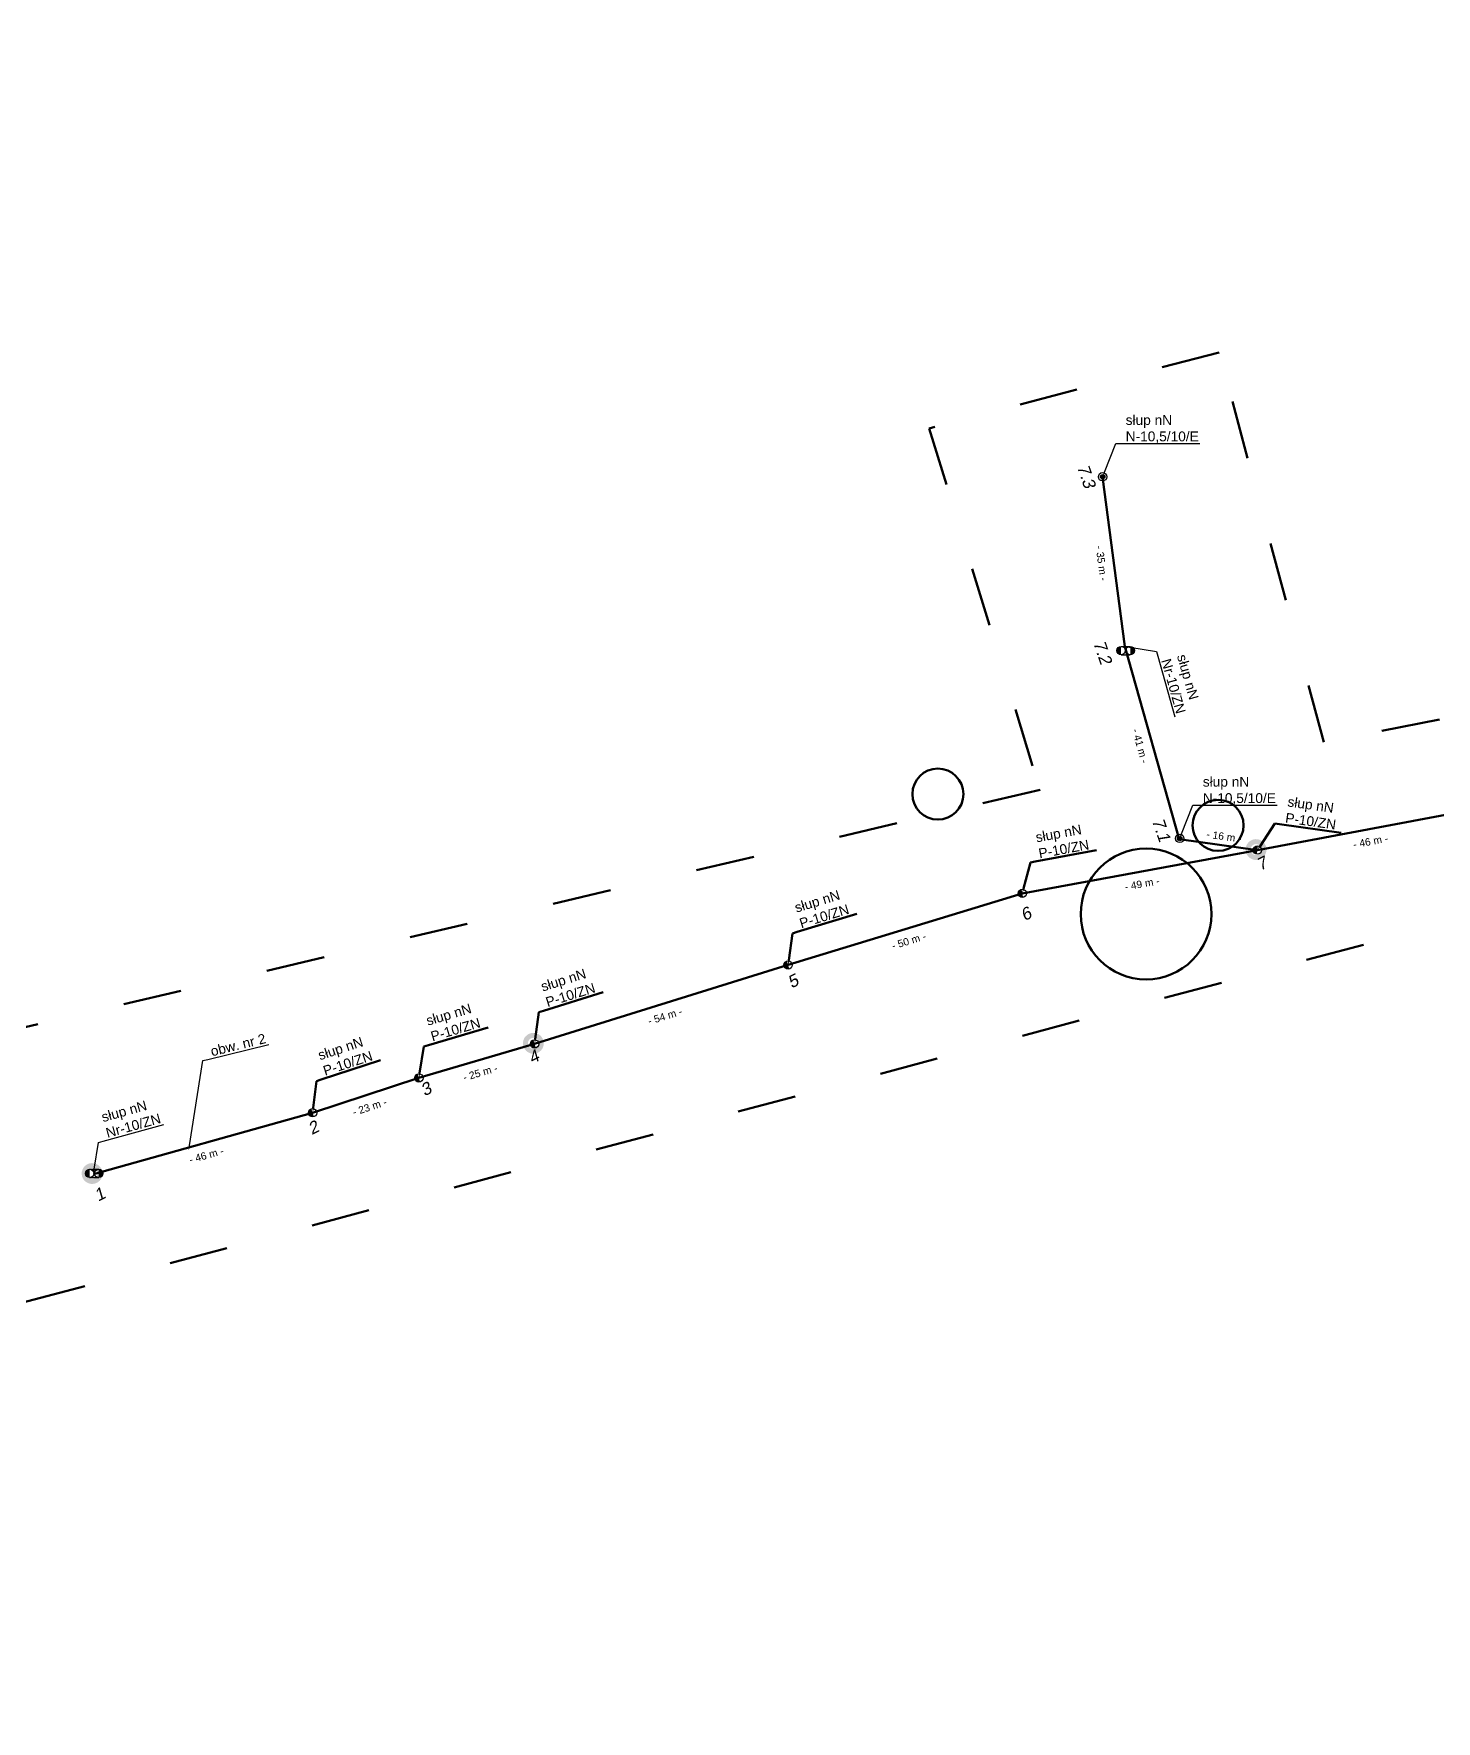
# Model space of a CAD drawing. Header units: metres. Extents: x 7547313 to 7555771, y 5771206 to 5789306.
# Drawn here: x 7551323.1 to 7551609.3, y 5784472.4 to 5784816.7 of the extents above; entities that cross this region are included whole.
import ezdxf
from ezdxf import colors
from ezdxf.entities.mleader import LeaderData, LeaderLine
from ezdxf.math import Vec2, Vec3

# ---------------------------------------------------------------- set-up
doc = ezdxf.new("R2010")
doc.units = ezdxf.units.M
doc.linetypes.add('GCAD_ISO03W100', pattern=[30, 12, -18])
for name, color, linetype, lineweight in [('!TELE', 30, 'SCARPLINE1A', 50), ('!trafo_05-0355', 6, 'GCAD_ISO03W100', 50), ('_numery', 7, 'Continuous', 40), ('_PRZEWIESZENIA', 6, 'Continuous', 50)]:
    doc.layers.add(name, color=color, linetype=linetype, lineweight=lineweight)
for name, color, linetype in [('!wymiary', 7, 'Continuous'), ('_MM mufy', 3, 'Continuous'), ('_MM opisy', 7, 'Continuous'), ('_MM slupy', 5, 'Continuous')]:
    doc.layers.add(name, color=color, linetype=linetype)
doc.styles.get("Standard").update_dxf_attribs({"font": 'arial.ttf'})
doc.linetypes.add('SCARPLINE1A', pattern='A,2,[150,AAA.SHX,S=1,R=0,X=0,Y=0],1e-11', length=2)
doc.dimstyles.new('opis linie', dxfattribs={"dimtxt": 1.5, "dimasz": 0.18, "dimexe": 0.18, "dimexo": 0.0625, "dimgap": 2.5, "dimtad": 4, "dimdec": 0, "dimzin": 0, "dimdsep": 46, "dimtxsty": 'Standard', "dimcen": 0.09, "dimse1": 1, "dimse2": 1, "dimsd1": 1, "dimsd2": 1, "dimclrt": 256, "dimadec": 0, "dimazin": 0, "dimtfac": 1, "dimtdec": 0, "dimtofl": 0, "dimtmove": 0, "dimatfit": 3, "dimfxl": 1, "dimtfill": 1, "dimtolj": 1, "dimtzin": 0, "dimarcsym": 0})

# ---------------------------------------------------------------- blocks, each defined once
blk = doc.blocks.new('*D154')
at = {"layer": 'Defpoints', "color": 0}
for p in [(7551557.54, 5784657.43), (7551556.83, 5784652.4), (7551572.78, 5784650.15)]:
    blk.add_point(p, dxfattribs=at)
at = {"layer": '!wymiary', "insert": (7551565.98, 5784652.93), "char_height": 1.5, "attachment_point": 5, "rotation": 351.9403, "bg_fill": 3, "box_fill_scale": 1.1, "bg_fill_color": 9, "bg_fill_true_color": 13158600, "bg_fill_transparency": 0}
blk.add_mtext('\\A1;- 16 m -', dxfattribs=at)
blk = doc.blocks.new('*D155')
at = {"layer": 'Defpoints', "color": 0}
for p in [(7551545.77, 5784691.73), (7551546.49, 5784691.93), (7551556.83, 5784652.4)]:
    blk.add_point(p, dxfattribs=at)
at = {"layer": '!wymiary', "insert": (7551548.89, 5784671.39), "char_height": 1.5, "attachment_point": 5, "rotation": 285.7092, "bg_fill": 3, "box_fill_scale": 1.1, "bg_fill_color": 9, "bg_fill_true_color": 13158600, "bg_fill_transparency": 0}
blk.add_mtext('\\A1;- 41 m -', dxfattribs=at)
blk = doc.blocks.new('*D156')
at = {"layer": 'Defpoints', "color": 0}
for p in [(7551541.2, 5784726.3), (7551541.95, 5784726.4), (7551545.77, 5784691.73)]:
    blk.add_point(p, dxfattribs=at)
at = {"layer": '!wymiary', "insert": (7551540.99, 5784708.68), "char_height": 1.5, "attachment_point": 5, "rotation": 277.5316, "bg_fill": 3, "box_fill_scale": 1.1, "bg_fill_color": 9, "bg_fill_true_color": 13158600, "bg_fill_transparency": 0}
blk.add_mtext('\\A1;- 35 m -', dxfattribs=at)
blk = doc.blocks.new('*D164')
at = {"layer": 'Defpoints', "color": 0}
for p in [(7551618.06, 5784658.63), (7551572.64, 5784650.88), (7551572.78, 5784650.15)]:
    blk.add_point(p, dxfattribs=at)
at = {"layer": '!wymiary', "insert": (7551595.88, 5784651.92), "char_height": 1.5, "attachment_point": 5, "rotation": 10.6121, "bg_fill": 3, "box_fill_scale": 1.1, "bg_fill_color": 9, "bg_fill_true_color": 13158600, "bg_fill_transparency": 0}
blk.add_mtext('\\A1;- 46 m -', dxfattribs=at)
blk = doc.blocks.new('*D165')
at = {"layer": 'Defpoints', "color": 0}
for p in [(7551572.78, 5784650.15), (7551524.69, 5784642.07), (7551524.83, 5784641.33)]:
    blk.add_point(p, dxfattribs=at)
at = {"layer": '!wymiary', "insert": (7551549.26, 5784643.26), "char_height": 1.5, "attachment_point": 5, "rotation": 10.4182, "bg_fill": 3, "box_fill_scale": 1.1, "bg_fill_color": 9, "bg_fill_true_color": 13158600, "bg_fill_transparency": 0}
blk.add_mtext('\\A1;- 49 m -', dxfattribs=at)
blk = doc.blocks.new('*D166')
at = {"layer": 'Defpoints', "color": 0}
for p in [(7551524.83, 5784641.33), (7551476.83, 5784627.43), (7551477.05, 5784626.71)]:
    blk.add_point(p, dxfattribs=at)
at = {"layer": '!wymiary', "insert": (7551501.68, 5784631.61), "char_height": 1.5, "attachment_point": 5, "rotation": 17.0159, "bg_fill": 3, "box_fill_scale": 1.1, "bg_fill_color": 9, "bg_fill_true_color": 13158600, "bg_fill_transparency": 0}
blk.add_mtext('\\A1;- 50 m -', dxfattribs=at)
blk = doc.blocks.new('*D167')
at = {"layer": 'Defpoints', "color": 0}
for p in [(7551477.05, 5784626.71), (7551425.11, 5784611.33), (7551425.33, 5784610.61)]:
    blk.add_point(p, dxfattribs=at)
at = {"layer": '!wymiary', "insert": (7551451.94, 5784616.26), "char_height": 1.5, "attachment_point": 5, "rotation": 17.2912, "bg_fill": 3, "box_fill_scale": 1.1, "bg_fill_color": 9, "bg_fill_true_color": 13158600, "bg_fill_transparency": 0}
blk.add_mtext('\\A1;- 54 m -', dxfattribs=at)
blk = doc.blocks.new('*D168')
at = {"layer": 'Defpoints', "color": 0}
for p in [(7551425.33, 5784610.61), (7551401.52, 5784604.38), (7551401.73, 5784603.66)]:
    blk.add_point(p, dxfattribs=at)
at = {"layer": '!wymiary', "insert": (7551414.24, 5784604.72), "char_height": 1.5, "attachment_point": 5, "rotation": 16.4037, "bg_fill": 3, "box_fill_scale": 1.1, "bg_fill_color": 9, "bg_fill_true_color": 13158600, "bg_fill_transparency": 0}
blk.add_mtext('\\A1;- 25 m -', dxfattribs=at)
blk = doc.blocks.new('*D169')
at = {"layer": 'Defpoints', "color": 0}
for p in [(7551401.73, 5784603.66), (7551379.81, 5784597.27), (7551380.05, 5784596.56)]:
    blk.add_point(p, dxfattribs=at)
at = {"layer": '!wymiary', "insert": (7551391.67, 5784597.72), "char_height": 1.5, "attachment_point": 5, "rotation": 18.1419, "bg_fill": 3, "box_fill_scale": 1.1, "bg_fill_color": 9, "bg_fill_true_color": 13158600, "bg_fill_transparency": 0}
blk.add_mtext('\\A1;- 23 m -', dxfattribs=at)
blk = doc.blocks.new('*D170')
at = {"layer": 'Defpoints', "color": 0}
for p in [(7551380.05, 5784596.56), (7551335.12, 5784584.76), (7551335.32, 5784584.04)]:
    blk.add_point(p, dxfattribs=at)
at = {"layer": '!wymiary', "insert": (7551358.36, 5784587.87), "char_height": 1.5, "attachment_point": 5, "rotation": 15.6324, "bg_fill": 3, "box_fill_scale": 1.1, "bg_fill_color": 9, "bg_fill_true_color": 13158600, "bg_fill_transparency": 0}
blk.add_mtext('\\A1;- 46 m -', dxfattribs=at)
blk = doc.blocks.new('ZN')
at = {"layer": '_MM slupy', "transparency": 33554687}
h = blk.add_hatch(color=256, dxfattribs=at)
h.dxf.hatch_style = 1
h.paths.add_polyline_path([(0, -0.86), (0, 0.86, 1)])
at = {"layer": '_MM slupy'}
blk.add_circle((0, 0), 0.857, dxfattribs=at)
blk = doc.blocks.new('R')
at = {"layer": '_MM slupy', "transparency": 33554687}
h = blk.add_hatch(color=256, dxfattribs=at)
h.dxf.hatch_style = 1
h.paths.add_polyline_path([(-0.93, -0.86), (-0.93, 0.86, 1)])
h = blk.add_hatch(color=256, dxfattribs=at)
h.dxf.hatch_style = 1
h.paths.add_polyline_path([(0.93, 0.86), (0.93, -0.86, 1)])
at = {"layer": '_MM slupy'}
for points in [[(-0.93, 0.86), (0.93, 0.86)], [(-0.93, -0.86), (0.93, -0.86)]]:
    blk.add_lwpolyline(points, dxfattribs=at)
for centre in [(-0.93, 0), (0.93, 0)]:
    blk.add_circle(centre, 0.857, dxfattribs=at)
blk = doc.blocks.new('E')
at = {"layer": '_MM slupy'}
h = blk.add_hatch(color=256, dxfattribs=at)
h.dxf.hatch_style = 1
h.paths.add_polyline_path([(0.27, 0.37, 1), (-0.27, -0.37, 1)])
for radius in [0.857, 0.457]:
    blk.add_circle((0, 0), radius, dxfattribs=at)
blk = doc.blocks.new('mufa')
at = {"layer": '_MM mufy'}
h = blk.add_hatch(color=256, dxfattribs=at)
h.dxf.hatch_style = 1
h.paths.add_polyline_path([(2.15, 0.12, 1), (-2.1, -0.05, 1)])
h.paths.add_polyline_path([(-1.1, -0.01, -1), (1.15, 0.08, -1)], flags=16)
h.paths.add_polyline_path([(-0.83, 0, -1), (0.88, 0.07, -1)], flags=0)
blk = doc.blocks.new('q')
at = {"layer": '_MM slupy'}
blk.add_blockref('ZN', (0, 0), dxfattribs=at)
at = {"layer": '_MM opisy'}
ml = blk.add_multileader_mtext('Standard', dxfattribs=at)
ml.set_content('\\pxql;słup nN\\PP-10/ZN', color=256)
ml.set_leader_properties()
ml.build(insert=Vec2(0, 0))
ml.multileader.update_dxf_attribs({"has_text_frame": 1, "text_left_attachment_type": 5, "text_right_attachment_type": 5, "dogleg_length": 1, "arrow_head_size": 1})
ctx = ml.context
ctx.base_point, ctx.char_height, ctx.arrow_head_size, ctx.landing_gap_size, ctx.plane_origin = Vec3(3.75, 5.9), 2, 1, 1, Vec3(1.72, -1.42)
ctx.left_attachment, ctx.right_attachment = 5, 5
notes = []
notes.append((ctx, [(0, (1, 1, 0), (2.75, 5.9), (1, 0), 1, [(0, [(0, 0), (2.75, 5.9)], 0, [])])]))
ctx.mtext.insert, ctx.mtext.flow_direction = Vec3(4.75, 11.7), 5
ctx.mtext.has_bg_fill, ctx.mtext.bg_color, ctx.mtext.bg_scale_factor, ctx.mtext.bg_transparency, ctx.mtext.use_window_bg_color = 1, -1023410175, 1, 0, 1
for ctx, leaders in notes:
    for number, flags, end, landing, length, lines in leaders:
        leader = LeaderData()
        leader.index, (leader.has_last_leader_line, leader.has_dogleg_vector, leader.attachment_direction) = number, flags
        leader.last_leader_point, leader.dogleg_vector, leader.dogleg_length = Vec3(end), Vec3(landing), length
        for number, points, colour, breaks in lines:
            line = LeaderLine()
            line.index, line.vertices, line.color, line.breaks = number, Vec3.list(points), colors.encode_raw_color(colour), breaks
            leader.lines.append(line)
        ctx.leaders.append(leader)

msp = doc.modelspace()

# ---------------------------------------------------------------- linework, layer by layer
at = {"layer": '!TELE'}
for points in [[(7551335.32, 5784584.04), (7551380.05, 5784596.56), (7551401.73, 5784603.66), (7551425.33, 5784610.61), (7551477.05, 5784626.71), (7551524.83, 5784641.33), (7551572.78, 5784650.15), (7551618.06, 5784658.63), (7551674.69, 5784668.87), (7551719.52, 5784677.23), (7551771.78, 5784686.51), (7551810.64, 5784689.01), (7551862.85, 5784691.98), (7551867, 5784737.56), (7551871.42, 5784785.01)], [(7551541.2, 5784726.3), (7551545.77, 5784691.73), (7551556.83, 5784652.4), (7551572.78, 5784650.15)]]:
    msp.add_lwpolyline(points, dxfattribs=at)
at = {"layer": '_PRZEWIESZENIA', "color": 3}
msp.add_circle((7551507.6, 5784661.58), 5.2, dxfattribs=at)

# ---------------------------------------------------------------- next in the draw order: dimensions: what is measured, and where the dimension line sits
at = {"layer": '!wymiary'}
dim = msp.add_linear_dim(base=(7551557.54, 5784657.43), p1=(7551572.78, 5784650.15), p2=(7551556.83, 5784652.4), angle=171.9403, dimstyle='opis linie', override={"dimpost": '- <> m -'}, dxfattribs=at)
dim.commit()
dim.dimension.update_dxf_attribs({"geometry": '*D154', "text_midpoint": (7551566.44, 5784656.17), "dimtype": 161})

# ---------------------------------------------------------------- next in the draw order: dimensions: what is measured, and where the dimension line sits
for p1, p2, picture, middle in [((7551556.83, 5784652.4), (7551545.77, 5784691.73), '*D155', (7551548.89, 5784671.39)), ((7551618.06, 5784658.63), (7551572.78, 5784650.15), '*D164', (7551595.88, 5784651.92))]:
    dim = msp.add_aligned_dim(p1=p1, p2=p2, distance=-0.75, dimstyle='opis linie', override={"dimpost": '- <> m -'}, dxfattribs=at)
    dim.commit()
    dim.dimension.update_dxf_attribs({"geometry": picture, "text_midpoint": middle})

# ---------------------------------------------------------------- next in the draw order: dimensions: what is measured, and where the dimension line sits
for p1, p2, picture, middle in [((7551545.77, 5784691.73), (7551541.2, 5784726.3), '*D156', (7551540.99, 5784708.68)), ((7551572.78, 5784650.15), (7551524.83, 5784641.33), '*D165', (7551549.26, 5784643.26))]:
    dim = msp.add_aligned_dim(p1=p1, p2=p2, distance=-0.75, dimstyle='opis linie', override={"dimpost": '- <> m -'}, dxfattribs=at)
    dim.commit()
    dim.dimension.update_dxf_attribs({"geometry": picture, "text_midpoint": middle})

# ---------------------------------------------------------------- next in the draw order: block references
at = {"layer": '!TELE', "rotation": 351.940334994679}
msp.add_blockref('q', (7551572.78, 5784650.15), dxfattribs=at)

# ---------------------------------------------------------------- next in the draw order: texts
at = {"layer": '_numery', "oblique": 10}
for s, p in [('7.2', (7551539.27, 5784692.42)), ('7.1', (7551551.25, 5784656.18))]:
    msp.add_text(s, height=2.5, rotation=288.9092, dxfattribs=at).set_placement(p)

# ---------------------------------------------------------------- next in the draw order: dimensions: what is measured, and where the dimension line sits
at = {"layer": '!wymiary'}
dim = msp.add_aligned_dim(p1=(7551524.83, 5784641.33), p2=(7551477.05, 5784626.71), distance=-0.75, dimstyle='opis linie', override={"dimpost": '- <> m -'}, dxfattribs=at)
dim.commit()
dim.dimension.update_dxf_attribs({"geometry": '*D166', "text_midpoint": (7551501.68, 5784631.61)})

# ---------------------------------------------------------------- next in the draw order: leaders
at = {"layer": '_MM opisy'}
ml = msp.add_multileader_mtext('Standard', dxfattribs=at)
ml.set_content('\\pxql;słup nN\\PN-10,5/10/E', color=256)
ml.set_leader_properties()
ml.build(insert=Vec2(0, 0))
ml.multileader.update_dxf_attribs({"has_text_frame": 1, "text_left_attachment_type": 5, "text_right_attachment_type": 5, "dogleg_length": 1, "arrow_head_size": 1})
ctx = ml.context
ctx.base_point, ctx.char_height, ctx.arrow_head_size, ctx.landing_gap_size, ctx.plane_origin = Vec3(7551544.92, 5784733.14), 2, 1, 1, Vec3(7551542.92, 5784724.92)
ctx.left_attachment, ctx.right_attachment = 5, 5
notes = []
notes.append((ctx, [(0, (1, 1, 0), (7551543.92, 5784733.14), (1, 0), 1, [(0, [(7551541.21, 5784726.34)], 0, [])])]))
ctx.mtext.insert, ctx.mtext.flow_direction = Vec3(7551545.92, 5784738.91), 5
ctx.mtext.has_bg_fill, ctx.mtext.bg_color, ctx.mtext.bg_scale_factor, ctx.mtext.bg_transparency, ctx.mtext.use_window_bg_color = 1, -1023410175, 1, 0, 1
ml = msp.add_multileader_mtext('Standard', dxfattribs=at)
ml.set_content('\\pxql;słup nN\\PNr-10/ZN', color=256)
ml.set_leader_properties()
ml.build(insert=Vec2(0, 0))
ml.multileader.update_dxf_attribs({"has_text_frame": 1, "text_left_attachment_type": 5, "text_right_attachment_type": 5, "dogleg_length": 1, "arrow_head_size": 1})
ctx = ml.context
ctx.base_point, ctx.char_height, ctx.arrow_head_size, ctx.landing_gap_size, ctx.plane_origin, ctx.plane_x_axis, ctx.plane_y_axis = Vec3(7551552.47, 5784689.71), 2, 1, 1, Vec3(7551544.87, 5784689.69), Vec3(0.270755, -0.962648), Vec3(0.962648, 0.270755)
ctx.left_attachment, ctx.right_attachment = 5, 5
notes.append((ctx, [(0, (1, 1, 0), (7551552.2, 5784690.67), (0.270755, -0.962648), 1, [(0, [(7551545.77, 5784691.73), (7551552.2, 5784690.67)], 0, [])])]))
ctx.mtext.insert, ctx.mtext.text_direction, ctx.mtext.flow_direction = Vec3(7551558.29, 5784690.31), Vec3(0.270755, -0.962648), 5
ctx.mtext.has_bg_fill, ctx.mtext.bg_color, ctx.mtext.bg_scale_factor, ctx.mtext.bg_transparency, ctx.mtext.use_window_bg_color = 1, -1023410175, 1, 0, 1
for ctx, leaders in notes:
    for number, flags, end, landing, length, lines in leaders:
        leader = LeaderData()
        leader.index, (leader.has_last_leader_line, leader.has_dogleg_vector, leader.attachment_direction) = number, flags
        leader.last_leader_point, leader.dogleg_vector, leader.dogleg_length = Vec3(end), Vec3(landing), length
        for number, points, colour, breaks in lines:
            line = LeaderLine()
            line.index, line.vertices, line.color, line.breaks = number, Vec3.list(points), colors.encode_raw_color(colour), breaks
            leader.lines.append(line)
        ctx.leaders.append(leader)

# ---------------------------------------------------------------- next in the draw order: block references
at = {"layer": '!TELE', "rotation": 10.41816156009412}
msp.add_blockref('q', (7551524.83, 5784641.33), dxfattribs=at)
for name, p in [('E', (7551541.21, 5784726.34)), ('R', (7551545.91, 5784690.86))]:
    msp.add_blockref(name, p)

# ---------------------------------------------------------------- next in the draw order: texts
at = {"layer": '_numery', "oblique": 10}
for s, rotation, p in [('7.3', 288.9092, (7551535.96, 5784728.36)), ('7', 26.3, (7551573.37, 5784645.88))]:
    msp.add_text(s, height=2.5, rotation=rotation, dxfattribs=at).set_placement(p)

# ---------------------------------------------------------------- next in the draw order: dimensions: what is measured, and where the dimension line sits
at = {"layer": '!wymiary'}
dim = msp.add_aligned_dim(p1=(7551477.05, 5784626.71), p2=(7551425.33, 5784610.61), distance=-0.75, dimstyle='opis linie', override={"dimpost": '- <> m -'}, dxfattribs=at)
dim.commit()
dim.dimension.update_dxf_attribs({"geometry": '*D167', "text_midpoint": (7551451.94, 5784616.26)})

# ---------------------------------------------------------------- next in the draw order: leaders
at = {"layer": '_MM opisy'}
ml = msp.add_multileader_mtext('Standard', dxfattribs=at)
ml.set_content('\\pxql;słup nN\\PN-10,5/10/E', color=256)
ml.set_leader_properties()
ml.build(insert=Vec2(0, 0))
ml.multileader.update_dxf_attribs({"has_text_frame": 1, "text_left_attachment_type": 5, "text_right_attachment_type": 5, "dogleg_length": 1, "arrow_head_size": 1})
ctx = ml.context
ctx.base_point, ctx.char_height, ctx.arrow_head_size, ctx.landing_gap_size, ctx.plane_origin = Vec3(7551560.65, 5784659.34), 2, 1, 1, Vec3(7551558.65, 5784651.11)
ctx.left_attachment, ctx.right_attachment = 5, 5
notes = []
notes.append((ctx, [(0, (1, 1, 0), (7551559.65, 5784659.34), (1, 0), 1, [(0, [(7551556.94, 5784652.53)], 0, [])])]))
ctx.mtext.insert, ctx.mtext.flow_direction = Vec3(7551561.65, 5784665.1), 5
ctx.mtext.has_bg_fill, ctx.mtext.bg_color, ctx.mtext.bg_scale_factor, ctx.mtext.bg_transparency, ctx.mtext.use_window_bg_color = 1, -1023410175, 1, 0, 1
for ctx, leaders in notes:
    for number, flags, end, landing, length, lines in leaders:
        leader = LeaderData()
        leader.index, (leader.has_last_leader_line, leader.has_dogleg_vector, leader.attachment_direction) = number, flags
        leader.last_leader_point, leader.dogleg_vector, leader.dogleg_length = Vec3(end), Vec3(landing), length
        for number, points, colour, breaks in lines:
            line = LeaderLine()
            line.index, line.vertices, line.color, line.breaks = number, Vec3.list(points), colors.encode_raw_color(colour), breaks
            leader.lines.append(line)
        ctx.leaders.append(leader)

# ---------------------------------------------------------------- next in the draw order: linework, layer by layer
at = {"layer": '_PRZEWIESZENIA', "color": 3}
for centre, radius in [((7551564.78, 5784655.2), 5.2), ((7551550.08, 5784637.11), 13.34)]:
    msp.add_circle(centre, radius, dxfattribs=at)

# ---------------------------------------------------------------- next in the draw order: block references
at = {"layer": '!TELE', "rotation": 17.01589361653248}
msp.add_blockref('q', (7551477.05, 5784626.71), dxfattribs=at)
msp.add_blockref('E', (7551556.94, 5784652.53))
at = {"color": 5, "lineweight": 70}
msp.add_blockref('mufa', (7551572.49, 5784650.23), dxfattribs=at)

# ---------------------------------------------------------------- next in the draw order: texts
at = {"layer": '_numery', "oblique": 10}
msp.add_text('6', height=2.5, rotation=26.3, dxfattribs=at).set_placement((7551525.25, 5784635.61))

# ---------------------------------------------------------------- next in the draw order: dimensions: what is measured, and where the dimension line sits
at = {"layer": '!wymiary'}
dim = msp.add_aligned_dim(p1=(7551425.33, 5784610.61), p2=(7551401.73, 5784603.66), distance=-0.75, dimstyle='opis linie', override={"dimpost": '- <> m -'}, dxfattribs=at)
dim.commit()
dim.dimension.update_dxf_attribs({"geometry": '*D168', "text_midpoint": (7551414.24, 5784604.72)})

# ---------------------------------------------------------------- next in the draw order: block references
at = {"layer": '!TELE', "rotation": 17.29117259562618}
msp.add_blockref('q', (7551425.33, 5784610.61), dxfattribs=at)

# ---------------------------------------------------------------- next in the draw order: texts
at = {"layer": '_numery', "oblique": 10}
msp.add_text('5', height=2.5, rotation=26.3, dxfattribs=at).set_placement((7551477.72, 5784621.89))

# ---------------------------------------------------------------- next in the draw order: dimensions: what is measured, and where the dimension line sits
at = {"layer": '!wymiary'}
dim = msp.add_aligned_dim(p1=(7551401.73, 5784603.66), p2=(7551380.05, 5784596.56), distance=-0.75, dimstyle='opis linie', override={"dimpost": '- <> m -'}, dxfattribs=at)
dim.commit()
dim.dimension.update_dxf_attribs({"geometry": '*D169', "text_midpoint": (7551391.67, 5784597.72)})

# ---------------------------------------------------------------- next in the draw order: block references
at = {"color": 5, "lineweight": 70}
msp.add_blockref('mufa', (7551425.05, 5784610.69), dxfattribs=at)

# ---------------------------------------------------------------- next in the draw order: texts
at = {"layer": '_numery', "oblique": 10}
msp.add_text('4', height=2.5, rotation=26.3, dxfattribs=at).set_placement((7551424.81, 5784606.44))

# ---------------------------------------------------------------- next in the draw order: dimensions: what is measured, and where the dimension line sits
at = {"layer": '!wymiary'}
dim = msp.add_aligned_dim(p1=(7551380.05, 5784596.56), p2=(7551335.32, 5784584.04), distance=-0.75, dimstyle='opis linie', override={"dimpost": '- <> m -'}, dxfattribs=at)
dim.commit()
dim.dimension.update_dxf_attribs({"geometry": '*D170', "text_midpoint": (7551358.36, 5784587.87)})

# ---------------------------------------------------------------- next in the draw order: block references
at = {"layer": '!TELE', "rotation": 18.14194941264248}
msp.add_blockref('q', (7551380.05, 5784596.56), dxfattribs=at)

# ---------------------------------------------------------------- next in the draw order: texts
at = {"layer": '_numery', "oblique": 10}
msp.add_text('1', height=2.5, rotation=26.3, dxfattribs=at).set_placement((7551336.27, 5784578.4))

# ---------------------------------------------------------------- next in the draw order: leaders
at = {"layer": '_MM opisy'}
ml = msp.add_multileader_mtext('Standard', dxfattribs=at)
ml.set_content('\\pxql;słup nN\\PNr-10/ZN', color=256)
ml.set_leader_properties()
ml.build(insert=Vec2(0, 0))
ml.multileader.update_dxf_attribs({"has_text_frame": 1, "text_left_attachment_type": 5, "text_right_attachment_type": 5, "dogleg_length": 1, "arrow_head_size": 1})
ctx = ml.context
ctx.base_point, ctx.char_height, ctx.arrow_head_size, ctx.landing_gap_size, ctx.plane_origin, ctx.plane_x_axis, ctx.plane_y_axis = Vec3(7551337.35, 5784590.73), 2, 1, 1, Vec3(7551337.36, 5784583.14), Vec3(0.96301, 0.269465), Vec3(-0.269465, 0.96301)
ctx.left_attachment, ctx.right_attachment = 5, 5
notes = []
notes.append((ctx, [(0, (1, 1, 0), (7551336.38, 5784590.47), (0.96301, 0.269465), 1, [(0, [(7551335.32, 5784584.04), (7551336.38, 5784590.47)], 0, [])])]))
ctx.mtext.insert, ctx.mtext.text_direction, ctx.mtext.flow_direction = Vec3(7551336.75, 5784596.56), Vec3(0.96301, 0.269465), 5
ctx.mtext.has_bg_fill, ctx.mtext.bg_color, ctx.mtext.bg_scale_factor, ctx.mtext.bg_transparency, ctx.mtext.use_window_bg_color = 1, -1023410175, 1, 0, 1
for ctx, leaders in notes:
    for number, flags, end, landing, length, lines in leaders:
        leader = LeaderData()
        leader.index, (leader.has_last_leader_line, leader.has_dogleg_vector, leader.attachment_direction) = number, flags
        leader.last_leader_point, leader.dogleg_vector, leader.dogleg_length = Vec3(end), Vec3(landing), length
        for number, points, colour, breaks in lines:
            line = LeaderLine()
            line.index, line.vertices, line.color, line.breaks = number, Vec3.list(points), colors.encode_raw_color(colour), breaks
            leader.lines.append(line)
        ctx.leaders.append(leader)

# ---------------------------------------------------------------- next in the draw order: block references
at = {"layer": '!TELE', "rotation": 16.40373189016967}
msp.add_blockref('q', (7551401.73, 5784603.66), dxfattribs=at)
at = {"color": 5, "lineweight": 70}
msp.add_blockref('mufa', (7551335.03, 5784584.12), dxfattribs=at)
msp.add_blockref('R', (7551335.48, 5784584.18))

# ---------------------------------------------------------------- next in the draw order: texts
at = {"layer": '_numery', "oblique": 10}
msp.add_text('2', height=2.5, rotation=26.3, dxfattribs=at).set_placement((7551379.85, 5784591.98))

# ---------------------------------------------------------------- next in the draw order: linework, layer by layer
at = {"layer": '!trafo_05-0355'}
msp.add_lwpolyline([(7550932.92, 5784523.14), (7550939.65, 5784472.39), (7551197.44, 5784523.82), (7551321.96, 5784558.1), (7551613.52, 5784635.93), (7551899.45, 5784677.97), (7551906.89, 5784808.65), (7551849.64, 5784816.73), (7551847.37, 5784711.29), (7551757.13, 5784705.79), (7551586.35, 5784672.15), (7551565, 5784751.72), (7551505.81, 5784736.2), (7551528.45, 5784662.45)], close=True, dxfattribs=at)

# ---------------------------------------------------------------- next in the draw order: texts
at = {"layer": '_numery', "oblique": 10}
msp.add_text('3', height=2.5, rotation=26.3, dxfattribs=at).set_placement((7551402.85, 5784599.88))

# ---------------------------------------------------------------- next in the draw order: leaders
at = {"layer": '_MM opisy', "color": 1}
ml = msp.add_multileader_mtext('Standard', dxfattribs=at)
ml.set_content('\\pxql;obw. nr 2', color=1)
ml.set_leader_properties()
ml.build(insert=Vec2(0, 0))
ml.multileader.update_dxf_attribs({"has_text_frame": 1, "text_left_attachment_type": 5, "text_right_attachment_type": 5, "dogleg_length": 1, "arrow_head_size": 1})
ctx = ml.context
ctx.base_point, ctx.char_height, ctx.arrow_head_size, ctx.landing_gap_size, ctx.plane_origin, ctx.plane_x_axis, ctx.plane_y_axis = Vec3(7551358.64, 5784607.43), 2, 1, 1, Vec3(7551356.76, 5784587.93), Vec3(0.971097, 0.238686), Vec3(-0.238686, 0.971097)
ctx.left_attachment, ctx.right_attachment = 5, 5
notes = []
notes.append((ctx, [(0, (1, 1, 0), (7551357.66, 5784607.2), (0.971097, 0.238686), 1, [(0, [(7551354.76, 5784588.9)], 0, [])])]))
ctx.mtext.insert, ctx.mtext.text_direction, ctx.mtext.flow_direction = Vec3(7551359.03, 5784610.01), Vec3(0.971097, 0.238686), 5
ctx.mtext.has_bg_fill, ctx.mtext.bg_color, ctx.mtext.bg_scale_factor, ctx.mtext.bg_transparency, ctx.mtext.use_window_bg_color = 1, -1023410175, 1, 0, 1
for ctx, leaders in notes:
    for number, flags, end, landing, length, lines in leaders:
        leader = LeaderData()
        leader.index, (leader.has_last_leader_line, leader.has_dogleg_vector, leader.attachment_direction) = number, flags
        leader.last_leader_point, leader.dogleg_vector, leader.dogleg_length = Vec3(end), Vec3(landing), length
        for number, points, colour, breaks in lines:
            line = LeaderLine()
            line.index, line.vertices, line.color, line.breaks = number, Vec3.list(points), colors.encode_raw_color(colour), breaks
            leader.lines.append(line)
        ctx.leaders.append(leader)

doc.saveas('drawing.dxf')
